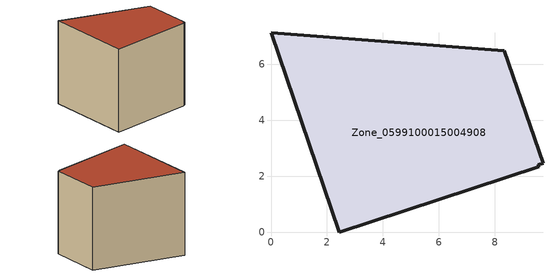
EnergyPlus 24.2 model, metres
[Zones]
Zone_0599100015004908
 floor ground (C_G): 2.44,0 0,7.12 8.34,6.49 9.72,2.47 9.55,2.41 9.57,2.34 z0.93
 wall outside (C_F): 0,7.12 2.44,0 9.57,2.34 9.55,2.41 9.72,2.47 8.34,6.49 0,7.12 z0.93:8.81
 roof outside (C_R): 9.57,2.34 9.55,2.41 9.72,2.47 8.34,6.49 0,7.12 2.44,0 z8.81
[BUILDING]
Pand.0599100015004908: North Axis=0; Terrain=City; Loads Convergence Tolerance Value=0.04; Temperature Convergence Tolerance Value=0.4; Solar Distribution=FullExterior; Maximum Number of Warmup Days=25; Minimum Number of Warmup Days=1
[Site:Location]
Rotterdam.The.Hague.AP_ZH_NLD Design_Conditions: Latitude=51.96; Longitude=4.45; Time Zone=1; Elevation=-4.5
[SITE:GROUNDTEMPERATURE:BUILDINGSURFACE]
18, 18, 18, 18, 18, 18, 18, 18, 18, 18, 18, 18
[MATERIAL] Thermal Absorptance=0.9; Solar Absorptance=0.7; Visible Absorptance=0.7
Name | Roughness | Thickness | Conductivity | Density | Specific Heat
G.TI.1975-1991 | MediumSmooth | 0.15 | 0.288461 | 540 | 1210
F.TI.1975-1991 | Rough | 0.3 | 0.230769 | 1920 | 840
R.TI.1975-1991 | MediumRough | 0.2 | 0.153846 | 1500 | 1000
[CONSTRUCTION]
C_G: G.TI.1975-1991
C_F: F.TI.1975-1991
C_R: R.TI.1975-1991
[ZONE]
Zone_0599100015004908: Type=1; Multiplier=1; Ceiling Height=Autocalculate; Volume=Autocalculate; Floor Area=autocalculate; Part of Total Floor Area=Yes
[ZONEINFILTRATION:DESIGNFLOWRATE]
Infil_Zone_0599100015004908: Zone or ZoneList or Space or SpaceList=Zone_0599100015004908; Schedule=AlwaysOn; Design Flow Rate Calculation Method=Flow/Area; Flow Rate per Floor Area=0.003; Constant Term Coefficient=1; Temperature Term Coefficient=0; Velocity Term Coefficient=0; Velocity Squared Term Coefficient=0
[HVACTEMPLATE:ZONE:IDEALLOADSAIRSYSTEM]
Zone_0599100015004908: Maximum Heating Supply Air Temperature=50; Minimum Cooling Supply Air Temperature=13; Maximum Heating Supply Air Humidity Ratio=0.0156; Minimum Cooling Supply Air Humidity Ratio=0.0077; Heating Limit=NoLimit; Cooling Limit=NoLimit; Dehumidification Control Type=ConstantSensibleHeatRatio; Cooling Sensible Heat Ratio=0.7; Dehumidification Setpoint=60; Humidification Control Type=None; Humidification Setpoint=30; Outdoor Air Method=None; Outdoor Air Flow Rate per Person=0.00944; Outdoor Air Flow Rate per Zone Floor Area=0; Outdoor Air Flow Rate per Zone=0; Demand Controlled Ventilation Type=None; Outdoor Air Economizer Type=NoEconomizer; Heat Recovery Type=None; Sensible Heat Recovery Effectiveness=0.7; Latent Heat Recovery Effectiveness=0.65
[ZONECONTROL:THERMOSTAT]
ThermostatControl_Zone_0599100015004908: Zone or ZoneList=Zone_0599100015004908; Control Type Schedule=DualSetpointControlType; Control 1=Thermostat_Zone_0599100015004908; Temperature Difference Between Cutout And Setpoint=0
[THERMOSTATSETPOINT:DUALSETPOINT]
Thermostat_Zone_0599100015004908: Heating Setpoint Temperature Schedule=HeatingSetpoint_Zone_0599100015004908; Cooling Setpoint Temperature Schedule=CoolingSetpoint_Zone_0599100015004908
[SCHEDULE:COMPACT]
HeatingSetpoint_Zone_0599100015004908: Through: 12/31, For: AllDays, Until: 24:00, 21
CoolingSetpoint_Zone_0599100015004908: Through: 12/31, For: AllDays, Until: 24:00, 24
DualSetpointControlType: Through: 12/31, For: AllDays, Until: 24:00, 4
AlwaysOn: Through: 12/31, For: AllDays, Until: 24:00, 1
